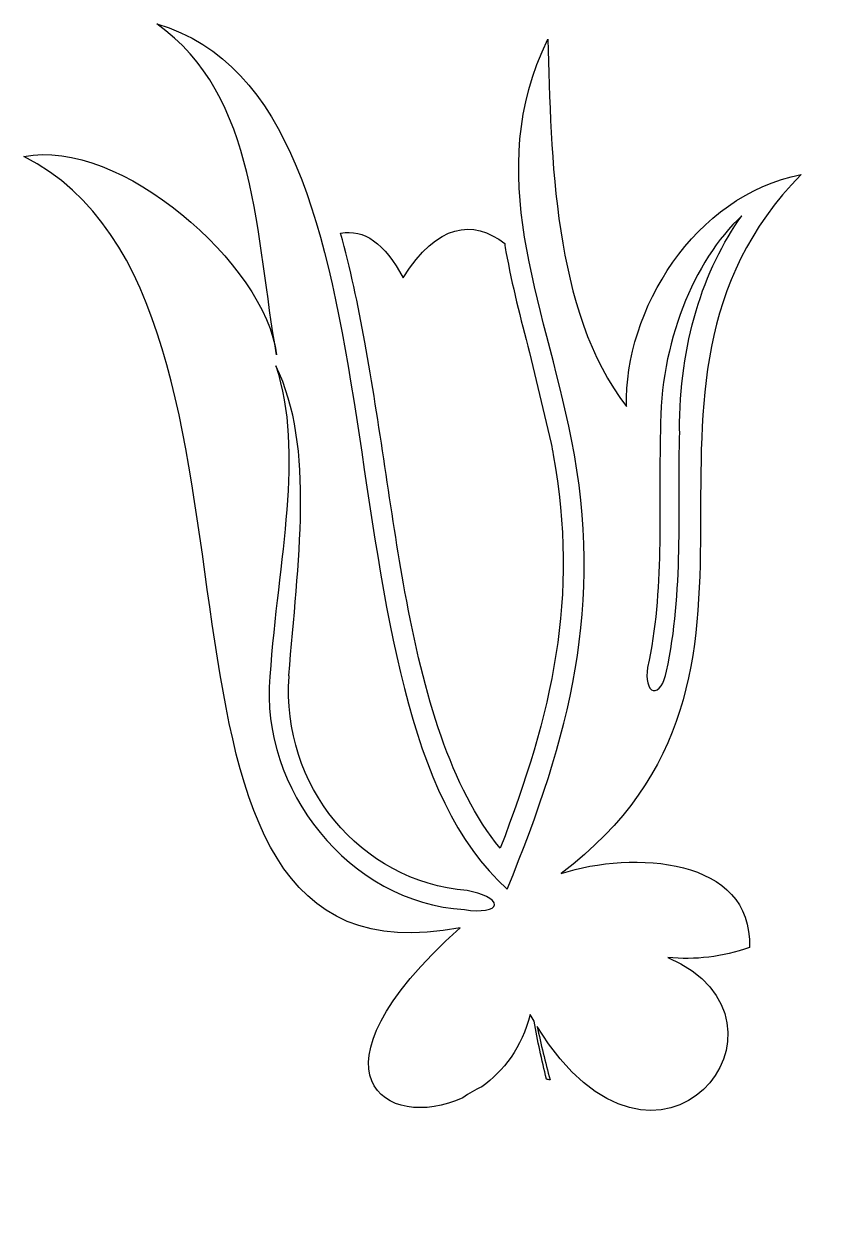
# Model space of a CAD drawing. Header units: centimetres. Extents: x -4.6 to 4.9, y -7.8 to 6.5.
import ezdxf

# ---------------------------------------------------------------- set-up
doc = ezdxf.new("R2010")
doc.units = ezdxf.units.CM
doc.header["$MEASUREMENT"] = 0
doc.layers.add('Camada 1', color=7, linetype='Continuous')

msp = doc.modelspace()

# ---------------------------------------------------------------- linework, layer by layer
at = {"layer": 'Camada 1'}
for points, knots in [([(0.59785, -6.32096), (0.67201, -6.26865), (0.74832, -6.22386), (0.82407, -6.18917), (0.82407, -6.18917), (1.08286, -6.0051), (1.30376, -5.71964), (1.39925, -5.33012), (1.39925, -5.33012), (1.41473, -5.35787), (1.43074, -5.3819), (1.44674, -5.40963), (1.44674, -5.40963), (1.48836, -5.64014), (1.53905, -5.87064), (1.59559, -6.09953), (1.59559, -6.09953), (1.60945, -6.1022), (1.62443, -6.10435), (1.63776, -6.10755), (1.63776, -6.10755), (1.58119, -5.89625), (1.52891, -5.68496), (1.48462, -5.47099), (1.48462, -5.47099), (2.92525, -7.81282), (4.80342, -5.40963), (3.04103, -4.64983), (3.04103, -4.64983), (3.36332, -4.68079), (3.69198, -4.64557), (4.0121, -4.52923), (4.0121, -4.52923), (4.05266, -3.45145), (2.62269, -3.37353), (1.77007, -3.64888), (1.77007, -3.64888), (4.90049, -1.27877), (2.1121, 2.11258), (4.62786, 4.6769), (4.62786, 4.6769), (3.35476, 4.43147), (2.51974, 3.05699), (2.54855, 1.91409), (2.54855, 1.91409), (1.66762, 3.05111), (1.65214, 4.89938), (1.61105, 6.28879), (1.61105, 6.28879), (0.83101, 4.68116), (1.56038, 3.19573), (1.89331, 1.52192), (1.89331, 1.52192), (2.28497, -0.45068), (1.87516, -2.01297), (1.12766, -3.83454), (1.12766, -3.83454), (-1.29897, -1.68001), (0.15661, 5.55248), (-3.04747, 6.47127), (-3.04747, 6.47127), (-1.83893, 5.63251), (-1.86989, 3.90537), (-1.61859, 2.52983), (-1.61859, 2.52983), (-1.7557, 3.61295), (-3.49298, 5.1219), (-4.62788, 4.89245), (-4.62788, 4.89245), (-1.18319, 3.15305), (-3.82487, -5.1583), (0.56531, -4.29447), (0.56531, -4.29447), (-1.37313, -6.03815), (-0.31025, -6.73818), (0.59785, -6.32096)], [0, 0, 0, 0, 0.05, 0.05, 0.05, 0.05, 0.1, 0.1, 0.1, 0.1, 0.15, 0.15, 0.15, 0.15, 0.2, 0.2, 0.2, 0.2, 0.25, 0.25, 0.25, 0.25, 0.3, 0.3, 0.3, 0.3, 0.35, 0.35, 0.35, 0.35, 0.4, 0.4, 0.4, 0.4, 0.45, 0.45, 0.45, 0.45, 0.5, 0.5, 0.5, 0.5, 0.55, 0.55, 0.55, 0.55, 0.6, 0.6, 0.6, 0.6, 0.65, 0.65, 0.65, 0.65, 0.7, 0.7, 0.7, 0.7, 0.75, 0.75, 0.75, 0.75, 0.8, 0.8, 0.8, 0.8, 0.85, 0.85, 0.85, 0.85, 0.9, 0.9, 0.9, 0.9, 1, 1, 1, 1]), ([(-0.85664, 3.97739), (-0.74192, 3.56496), (-0.64963, 3.12956), (-0.56745, 2.68032), (-0.56745, 2.68032), (-0.47942, 2.19476), (-0.40418, 1.69483), (-0.32948, 1.19916), (-0.32948, 1.19916), (-0.25479, 0.69973), (-0.17901, 0.19819), (-0.09098, -0.29163), (-0.09098, -0.29163), (0.13206, -1.52096), (0.45433, -2.62864), (1.04392, -3.34791), (1.04392, -3.34791), (1.66394, -1.75096), (1.98353, -0.3546), (1.67619, 1.3368), (1.67619, 1.3368), (1.66873, 1.38268), (1.6591, 1.42753), (1.65005, 1.4734), (1.65005, 1.4734), (1.65005, 1.4734), (1.39235, 2.5592), (1.39235, 2.5592), (1.39235, 2.5592), (1.28723, 2.96417), (1.18426, 3.36062), (1.11276, 3.75705), (1.11276, 3.75705), (1.10636, 3.79012), (1.1021, 3.8232), (1.09728, 3.85682), (1.09728, 3.85682), (0.71739, 4.14654), (0.30014, 4.09749), (-0.11179, 3.44865), (-0.11179, 3.44865), (-0.33695, 3.85999), (-0.57544, 4.03343), (-0.85664, 3.97739)], [0, 0, 0, 0, 0.08333333, 0.08333333, 0.08333333, 0.08333333, 0.16666667, 0.16666667, 0.16666667, 0.16666667, 0.25, 0.25, 0.25, 0.25, 0.33333333, 0.33333333, 0.33333333, 0.33333333, 0.41666667, 0.41666667, 0.41666667, 0.41666667, 0.5, 0.5, 0.5, 0.5, 0.58333333, 0.58333333, 0.58333333, 0.58333333, 0.66666667, 0.66666667, 0.66666667, 0.66666667, 0.75, 0.75, 0.75, 0.75, 0.83333333, 0.83333333, 0.83333333, 0.83333333, 1, 1, 1, 1]), ([(2.79987, -1.19445), (2.99889, -0.281), (2.92952, 0.66769), (2.95142, 1.6249), (2.95142, 1.6249), (2.94766, 2.66855), (3.34359, 3.64394), (3.92249, 4.18763), (3.92249, 4.18763), (3.45989, 3.55054), (3.17816, 2.65146), (3.17978, 1.62599), (3.17978, 1.62599), (3.17978, 1.62599), (3.18139, 1.61744), (3.18139, 1.61744), (3.18139, 1.61744), (3.15789, 0.6805), (3.231, -0.28952), (3.02399, -1.24032), (3.02399, -1.24032), (2.99893, -1.38439), (2.9285, -1.48575), (2.86659, -1.4703), (2.86659, -1.4703), (2.80575, -1.45377), (2.77535, -1.33161), (2.79987, -1.19445)], [0, 0, 0, 0, 0.125, 0.125, 0.125, 0.125, 0.25, 0.25, 0.25, 0.25, 0.375, 0.375, 0.375, 0.375, 0.5, 0.5, 0.5, 0.5, 0.625, 0.625, 0.625, 0.625, 0.75, 0.75, 0.75, 0.75, 1, 1, 1, 1]), ([(-1.69968, -1.3033), (-1.59882, 0.12026), (-1.28725, 1.34211), (-1.62763, 2.39698), (-1.62763, 2.39698), (-1.1517, 1.42749), (-1.37098, 0.04663), (-1.47184, -1.29049), (-1.47184, -1.29049), (-1.47184, -1.29049), (-1.47128, -1.30168), (-1.47128, -1.30168), (-1.47128, -1.30168), (-1.56145, -2.59451), (-0.63464, -3.7449), (0.64912, -3.85266), (0.64912, -3.85266), (0.83052, -3.88253), (0.97673, -3.95831), (0.97673, -4.02125), (0.97673, -4.02125), (0.97567, -4.08422), (0.81507, -4.11092), (0.61711, -4.07941), (0.61711, -4.07941), (-0.75898, -3.99461), (-1.81867, -2.64148), (-1.69968, -1.3033)], [0, 0, 0, 0, 0.125, 0.125, 0.125, 0.125, 0.25, 0.25, 0.25, 0.25, 0.375, 0.375, 0.375, 0.375, 0.5, 0.5, 0.5, 0.5, 0.625, 0.625, 0.625, 0.625, 0.75, 0.75, 0.75, 0.75, 1, 1, 1, 1])]:
    msp.add_open_spline(points, degree=3, knots=knots, dxfattribs=at)

doc.saveas('drawing.dxf')
